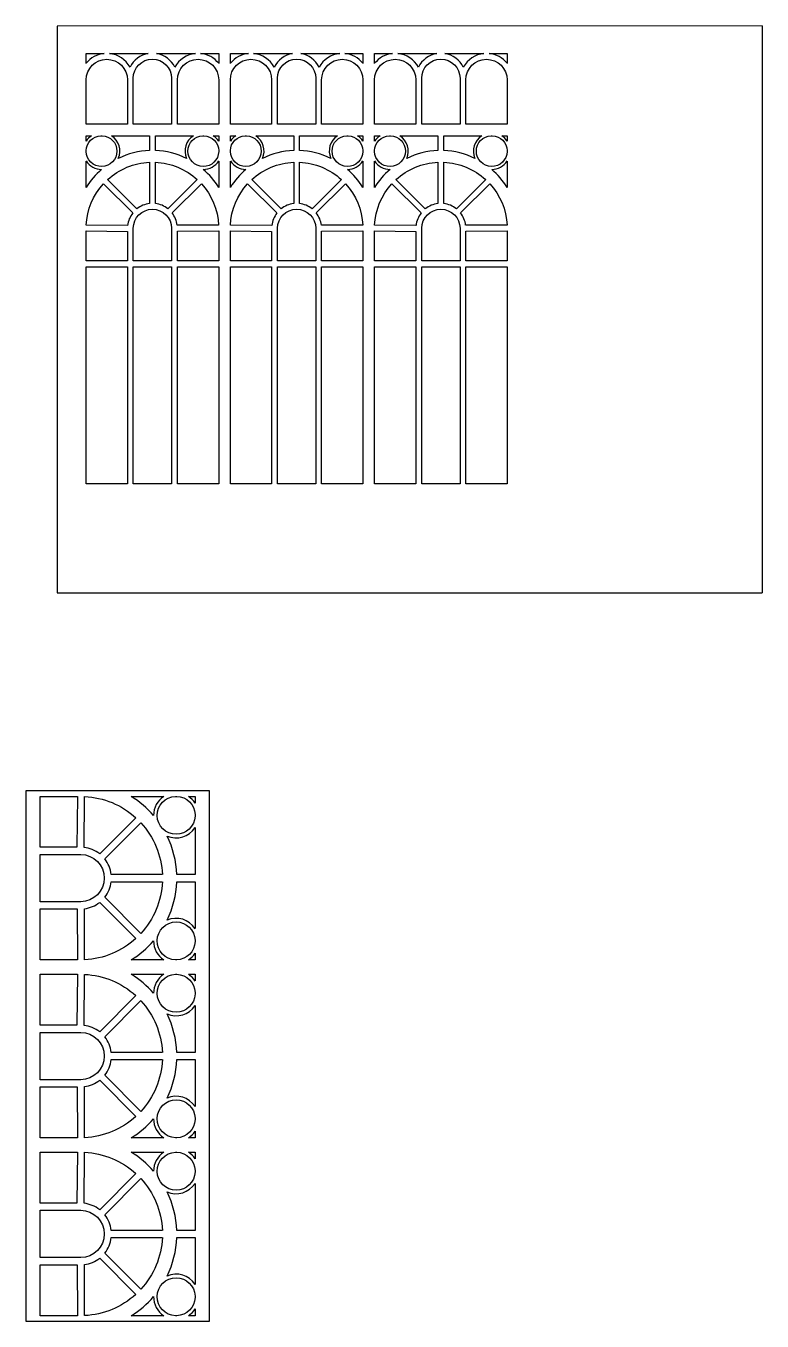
# Model space of a CAD drawing. Header units: centimetres. Extents: x 0 to 497, y 0 to 278.
# Drawn here: x 381.77 to 402.24, y 101.4 to 137.43 of the extents above; entities that cross this region are included whole.
import ezdxf

# ---------------------------------------------------------------- set-up
doc = ezdxf.new("R2010")
doc.units = ezdxf.units.CM
doc.header["$MEASUREMENT"] = 0
doc.layers.add('greenhouse v6_-04-t2', color=7, linetype='Continuous')

msp = doc.modelspace()

# ---------------------------------------------------------------- linework, layer by layer
at = {"layer": 'greenhouse v6_-04-t2'}
for p, q in [((402.241, 137.433), (382.641, 137.43)), ((382.641, 137.43), (382.641, 121.657)), ((402.241, 137.433), (402.241, 121.66)), ((383.448, 136.663), (383.951, 136.663)), ((383.448, 136.391), (383.448, 136.663)), ((384.093, 136.663), (385.176, 136.663)), ((385.406, 136.663), (386.489, 136.663)), ((386.631, 136.663), (387.134, 136.663)), ((387.134, 136.663), (387.134, 136.391)), ((387.458, 136.391), (387.458, 136.663)), ((387.458, 136.663), (387.96, 136.663)), ((388.103, 136.663), (389.185, 136.663)), ((389.415, 136.663), (390.498, 136.663)), ((390.641, 136.663), (391.143, 136.663)), ((391.143, 136.663), (391.143, 136.391)), ((391.467, 136.663), (391.97, 136.663)), ((391.467, 136.391), (391.467, 136.663)), ((392.112, 136.663), (393.195, 136.663)), ((393.425, 136.663), (394.508, 136.663)), ((394.65, 136.663), (395.153, 136.663)), ((395.153, 136.663), (395.153, 136.391)), ((383.448, 134.702), (383.448, 135.931)), ((384.596, 135.931), (384.596, 134.702)), ((384.758, 134.702), (384.758, 135.977)), ((385.824, 135.977), (385.824, 134.702)), ((385.986, 134.702), (385.986, 135.931)), ((387.134, 135.931), (387.134, 134.702)), ((387.458, 134.702), (387.458, 135.931)), ((388.605, 135.931), (388.605, 134.702)), ((388.767, 134.702), (388.767, 135.977)), ((389.834, 135.977), (389.834, 134.702)), ((389.996, 134.702), (389.996, 135.931)), ((391.143, 135.931), (391.143, 134.702)), ((391.467, 134.702), (391.467, 135.931)), ((392.615, 135.931), (392.615, 134.702)), ((392.777, 134.702), (392.777, 135.977)), ((393.843, 135.977), (393.843, 134.702)), ((394.005, 134.702), (394.005, 135.931)), ((395.153, 135.931), (395.153, 134.702)), ((384.596, 134.702), (383.448, 134.702)), ((385.824, 134.702), (384.758, 134.702)), ((387.134, 134.702), (385.986, 134.702)), ((388.605, 134.702), (387.458, 134.702)), ((389.834, 134.702), (388.767, 134.702)), ((391.143, 134.702), (389.996, 134.702)), ((392.615, 134.702), (391.467, 134.702)), ((393.843, 134.702), (392.777, 134.702)), ((395.153, 134.702), (394.005, 134.702)), ((383.448, 134.226), (383.448, 134.378)), ((383.448, 134.378), (383.6, 134.378)), ((383.86, 134.378), (383.892, 134.378)), ((384.152, 134.378), (385.21, 134.378)), ((385.21, 134.378), (385.21, 133.964)), ((385.372, 133.964), (385.372, 134.378)), ((385.372, 134.378), (386.43, 134.378)), ((386.69, 134.378), (386.722, 134.378)), ((386.982, 134.378), (387.134, 134.378)), ((387.134, 134.378), (387.134, 134.226)), ((387.458, 134.378), (387.61, 134.378)), ((387.458, 134.226), (387.458, 134.378)), ((387.869, 134.378), (387.902, 134.378)), ((388.162, 134.378), (389.219, 134.378)), ((389.219, 134.378), (389.219, 133.964)), ((389.381, 134.378), (390.439, 134.378)), ((389.381, 133.964), (389.381, 134.378)), ((390.699, 134.378), (390.731, 134.378)), ((390.991, 134.378), (391.143, 134.378)), ((391.143, 134.378), (391.143, 134.226)), ((391.467, 134.226), (391.467, 134.378)), ((391.467, 134.378), (391.619, 134.378)), ((391.879, 134.378), (391.911, 134.378)), ((392.171, 134.378), (393.229, 134.378)), ((393.229, 134.378), (393.229, 133.964)), ((393.391, 133.964), (393.391, 134.378)), ((393.391, 134.378), (394.449, 134.378)), ((394.709, 134.378), (394.741, 134.378)), ((395.001, 134.378), (395.153, 134.378)), ((395.153, 134.378), (395.153, 134.226)), ((383.448, 133.938), (383.448, 133.962)), ((387.134, 133.962), (387.134, 133.938)), ((387.458, 133.938), (387.458, 133.962)), ((391.143, 133.962), (391.143, 133.938)), ((391.467, 133.938), (391.467, 133.962)), ((395.153, 133.962), (395.153, 133.938)), ((383.448, 132.939), (383.448, 133.674)), ((385.21, 133.64), (385.21, 132.489)), ((385.372, 132.489), (385.372, 133.64)), ((387.134, 133.674), (387.134, 132.939)), ((387.458, 132.939), (387.458, 133.674)), ((389.219, 133.64), (389.219, 132.489)), ((389.381, 132.489), (389.381, 133.64)), ((391.143, 133.674), (391.143, 132.939)), ((391.467, 132.939), (391.467, 133.674)), ((393.229, 133.64), (393.229, 132.489)), ((393.391, 132.489), (393.391, 133.64)), ((395.153, 133.674), (395.153, 132.939)), ((383.929, 133.04), (384.744, 132.229)), ((384.859, 132.343), (384.043, 133.155)), ((386.539, 133.155), (385.723, 132.343)), ((385.837, 132.229), (386.653, 133.04)), ((387.938, 133.04), (388.754, 132.229)), ((388.868, 132.343), (388.053, 133.155)), ((390.548, 133.155), (389.733, 132.343)), ((389.847, 132.229), (390.662, 133.04)), ((391.948, 133.04), (392.763, 132.229)), ((392.878, 132.343), (392.062, 133.155)), ((394.558, 133.155), (393.742, 132.343)), ((393.856, 132.229), (394.672, 133.04)), ((383.448, 130.892), (383.448, 131.727)), ((383.448, 131.727), (384.596, 131.714)), ((384.6, 131.876), (383.45, 131.889)), ((384.596, 131.714), (384.596, 130.892)), ((384.758, 130.892), (384.758, 131.804)), ((385.824, 131.804), (385.824, 130.892)), ((387.131, 131.889), (385.981, 131.885)), ((385.986, 131.723), (387.134, 131.727)), ((385.986, 130.892), (385.986, 131.723)), ((387.134, 131.727), (387.134, 130.892)), ((387.458, 131.727), (388.605, 131.714)), ((387.458, 130.892), (387.458, 131.727)), ((388.609, 131.876), (387.46, 131.889)), ((388.605, 131.714), (388.605, 130.892)), ((388.767, 130.892), (388.767, 131.804)), ((389.834, 131.804), (389.834, 130.892)), ((391.141, 131.889), (389.99, 131.885)), ((389.996, 131.723), (391.143, 131.727)), ((389.996, 130.892), (389.996, 131.723)), ((391.143, 131.727), (391.143, 130.892)), ((391.467, 130.892), (391.467, 131.727)), ((391.467, 131.727), (392.615, 131.714)), ((392.619, 131.876), (391.469, 131.889)), ((392.615, 131.714), (392.615, 130.892)), ((392.777, 130.892), (392.777, 131.804)), ((393.843, 131.804), (393.843, 130.892)), ((395.15, 131.889), (394, 131.885)), ((394.005, 131.723), (395.153, 131.727)), ((394.005, 130.892), (394.005, 131.723)), ((395.153, 131.727), (395.153, 130.892)), ((384.596, 130.892), (383.448, 130.892)), ((385.824, 130.892), (384.758, 130.892)), ((387.134, 130.892), (385.986, 130.892)), ((388.605, 130.892), (387.458, 130.892)), ((389.834, 130.892), (388.767, 130.892)), ((391.143, 130.892), (389.996, 130.892)), ((392.615, 130.892), (391.467, 130.892)), ((393.843, 130.892), (392.777, 130.892)), ((395.153, 130.892), (394.005, 130.892)), ((383.448, 124.696), (383.448, 130.73)), ((383.448, 130.73), (384.596, 130.73)), ((384.596, 130.73), (384.596, 124.696)), ((384.758, 130.73), (385.824, 130.73)), ((384.758, 124.696), (384.758, 130.73)), ((385.824, 130.73), (385.824, 124.696)), ((385.986, 130.73), (387.134, 130.73)), ((385.986, 124.696), (385.986, 130.73)), ((387.134, 130.73), (387.134, 124.696)), ((387.458, 124.696), (387.458, 130.73)), ((387.458, 130.73), (388.605, 130.73)), ((388.605, 130.73), (388.605, 124.696)), ((388.767, 130.73), (389.834, 130.73)), ((388.767, 124.696), (388.767, 130.73)), ((389.834, 130.73), (389.834, 124.696)), ((389.996, 130.73), (391.143, 130.73)), ((389.996, 124.696), (389.996, 130.73)), ((391.143, 130.73), (391.143, 124.696)), ((391.467, 124.696), (391.467, 130.73)), ((391.467, 130.73), (392.615, 130.73)), ((392.615, 130.73), (392.615, 124.696)), ((392.777, 124.696), (392.777, 130.73)), ((392.777, 130.73), (393.843, 130.73)), ((393.843, 130.73), (393.843, 124.696)), ((394.005, 124.696), (394.005, 130.73)), ((394.005, 130.73), (395.153, 130.73)), ((395.153, 130.73), (395.153, 124.696)), ((384.596, 124.696), (383.448, 124.696)), ((385.824, 124.696), (384.758, 124.696)), ((387.134, 124.696), (385.986, 124.696)), ((388.605, 124.696), (387.458, 124.696)), ((389.834, 124.696), (388.767, 124.696)), ((391.143, 124.696), (389.996, 124.696)), ((392.615, 124.696), (391.467, 124.696)), ((393.843, 124.696), (392.777, 124.696)), ((395.153, 124.696), (394.005, 124.696)), ((382.641, 121.657), (402.241, 121.66)), ((386.878, 116.146), (381.774, 116.146)), ((381.774, 116.146), (381.774, 101.396)), ((386.878, 101.396), (386.878, 116.146)), ((382.174, 114.579), (382.174, 115.996)), ((382.174, 115.996), (383.205, 115.996)), ((383.205, 115.996), (383.189, 114.579)), ((383.389, 114.574), (383.405, 115.993)), ((384.701, 115.996), (385.609, 115.996)), ((385.934, 115.996), (385.965, 115.996)), ((386.29, 115.996), (386.478, 115.996)), ((386.478, 115.996), (386.478, 115.809)), ((384.826, 115.403), (383.824, 114.396)), ((386.478, 115.488), (386.478, 115.448)), ((383.966, 114.255), (384.968, 115.262)), ((386.478, 115.127), (386.478, 113.821)), ((383.189, 114.579), (382.174, 114.579)), ((382.174, 114.379), (383.3, 114.379)), ((382.174, 113.063), (382.174, 114.379)), ((385.566, 113.821), (384.146, 113.821)), ((384.146, 113.621), (385.566, 113.621)), ((386.478, 113.821), (385.967, 113.821)), ((385.967, 113.621), (386.478, 113.621)), ((386.478, 113.621), (386.478, 112.315)), ((384.968, 112.181), (383.966, 113.187)), ((383.3, 113.063), (382.174, 113.063)), ((382.174, 112.863), (383.2, 112.863)), ((382.174, 111.446), (382.174, 112.863)), ((383.2, 112.863), (383.205, 111.446)), ((383.405, 111.449), (383.4, 112.869)), ((383.824, 113.046), (384.826, 112.04)), ((386.478, 111.994), (386.478, 111.954)), ((383.205, 111.446), (382.174, 111.446)), ((385.609, 111.446), (384.701, 111.446)), ((385.965, 111.446), (385.934, 111.446)), ((386.478, 111.446), (386.29, 111.446)), ((386.478, 111.634), (386.478, 111.446)), ((382.174, 111.046), (383.205, 111.046)), ((382.174, 109.629), (382.174, 111.046)), ((383.205, 111.046), (383.189, 109.629)), ((383.389, 109.624), (383.405, 111.043)), ((384.701, 111.046), (385.609, 111.046)), ((385.934, 111.046), (385.965, 111.046)), ((386.29, 111.046), (386.478, 111.046)), ((386.478, 111.046), (386.478, 110.859)), ((384.826, 110.453), (383.824, 109.446)), ((383.966, 109.305), (384.968, 110.312)), ((386.478, 110.538), (386.478, 110.498)), ((386.478, 110.177), (386.478, 108.871)), ((383.189, 109.629), (382.174, 109.629)), ((382.174, 109.429), (383.3, 109.429)), ((382.174, 108.113), (382.174, 109.429)), ((385.566, 108.871), (384.146, 108.871)), ((386.478, 108.871), (385.967, 108.871)), ((384.146, 108.671), (385.566, 108.671)), ((385.967, 108.671), (386.478, 108.671)), ((386.478, 108.671), (386.478, 107.365)), ((383.3, 108.113), (382.174, 108.113)), ((384.968, 107.231), (383.966, 108.237)), ((382.174, 106.496), (382.174, 107.913)), ((382.174, 107.913), (383.2, 107.913)), ((383.2, 107.913), (383.205, 106.496)), ((383.405, 106.499), (383.4, 107.919)), ((383.824, 108.096), (384.826, 107.09)), ((386.478, 107.044), (386.478, 107.004)), ((386.478, 106.684), (386.478, 106.496)), ((383.205, 106.496), (382.174, 106.496)), ((385.609, 106.496), (384.701, 106.496)), ((385.965, 106.496), (385.934, 106.496)), ((386.478, 106.496), (386.29, 106.496)), ((382.174, 106.096), (383.205, 106.096)), ((382.174, 104.679), (382.174, 106.096)), ((383.205, 106.096), (383.189, 104.679)), ((383.389, 104.674), (383.405, 106.093)), ((384.701, 106.096), (385.609, 106.096)), ((385.934, 106.096), (385.965, 106.096)), ((386.29, 106.096), (386.478, 106.096)), ((386.478, 106.096), (386.478, 105.909)), ((384.826, 105.503), (383.824, 104.496)), ((383.966, 104.355), (384.968, 105.362)), ((386.478, 105.588), (386.478, 105.548)), ((386.478, 105.227), (386.478, 103.921)), ((383.189, 104.679), (382.174, 104.679)), ((382.174, 103.163), (382.174, 104.479)), ((382.174, 104.479), (383.3, 104.479)), ((385.566, 103.921), (384.146, 103.921)), ((386.478, 103.921), (385.967, 103.921)), ((384.146, 103.721), (385.566, 103.721)), ((385.967, 103.721), (386.478, 103.721)), ((386.478, 103.721), (386.478, 102.415)), ((383.3, 103.163), (382.174, 103.163)), ((383.824, 103.146), (384.826, 102.14)), ((384.968, 102.281), (383.966, 103.287)), ((382.174, 101.546), (382.174, 102.963)), ((382.174, 102.963), (383.2, 102.963)), ((383.2, 102.963), (383.205, 101.546)), ((383.405, 101.549), (383.4, 102.969)), ((386.478, 102.094), (386.478, 102.054)), ((386.478, 101.734), (386.478, 101.546)), ((381.774, 101.396), (386.878, 101.396)), ((383.205, 101.546), (382.174, 101.546)), ((385.609, 101.546), (384.701, 101.546)), ((385.965, 101.546), (385.934, 101.546)), ((386.478, 101.546), (386.29, 101.546))]:
    msp.add_line(p, q, dxfattribs=at)
for centre, radius, start, end in [((384.022, 135.931), 0.736, 95.5661, 141.2438), ((384.022, 135.931), 0.736, 28.7255, 84.4339), ((385.291, 135.977), 0.695, 99.5216, 153.7959), ((385.291, 135.977), 0.695, 26.2041, 80.4784), ((386.56, 135.931), 0.736, 95.5661, 151.2745), ((386.56, 135.931), 0.736, 38.7562, 84.4339), ((388.031, 135.931), 0.736, 95.5661, 141.2438), ((388.031, 135.931), 0.736, 28.7255, 84.4339), ((389.3, 135.977), 0.695, 99.5216, 153.7959), ((389.3, 135.977), 0.695, 26.2041, 80.4784), ((390.569, 135.931), 0.736, 95.5661, 151.2745), ((390.569, 135.931), 0.736, 38.7562, 84.4339), ((392.041, 135.931), 0.736, 95.5661, 141.2438), ((392.041, 135.931), 0.736, 28.7255, 84.4339), ((393.31, 135.977), 0.695, 99.5216, 153.7959), ((393.31, 135.977), 0.695, 26.2041, 80.4784), ((394.579, 135.931), 0.736, 95.5661, 151.2745), ((394.579, 135.931), 0.736, 38.7562, 84.4339), ((383.876, 133.95), 0.509, 122.8297, 147.1967), ((383.876, 133.95), 0.509, 336.4965, 57.1703), ((386.706, 133.95), 0.509, 122.8297, 203.5035), ((386.706, 133.95), 0.509, 32.8033, 57.1703), ((387.886, 133.95), 0.509, 122.8297, 147.1967), ((387.886, 133.95), 0.509, 336.4965, 57.1703), ((390.715, 133.95), 0.509, 122.8297, 203.5035), ((390.715, 133.95), 0.509, 32.8033, 57.1703), ((391.895, 133.95), 0.509, 122.8297, 147.1967), ((391.895, 133.95), 0.509, 336.4965, 57.1703), ((394.725, 133.95), 0.509, 122.8297, 203.5035), ((394.725, 133.95), 0.509, 32.8033, 57.1703), ((385.291, 131.799), 2.167, 92.1424, 115.947), ((385.291, 131.799), 2.167, 64.053, 87.8576), ((389.3, 131.799), 2.167, 92.1424, 115.947), ((389.3, 131.799), 2.167, 64.053, 87.8576), ((393.31, 131.799), 2.167, 92.1424, 115.947), ((393.31, 131.799), 2.167, 64.053, 87.8576), ((383.876, 133.95), 0.509, 212.8033, 270.166), ((385.291, 131.799), 2.167, 130.7156, 148.2616), ((386.706, 133.95), 0.509, 269.834, 327.1967), ((385.291, 131.799), 2.167, 31.7384, 49.2844), ((387.886, 133.95), 0.509, 212.8033, 270.166), ((389.3, 131.799), 2.167, 130.7156, 148.2616), ((390.715, 133.95), 0.509, 269.834, 327.1967), ((389.3, 131.799), 2.167, 31.7384, 49.2844), ((391.895, 133.95), 0.509, 212.8033, 270.166), ((393.31, 131.799), 2.167, 130.7156, 148.2616), ((394.725, 133.95), 0.509, 269.834, 327.1967), ((393.31, 131.799), 2.167, 31.7384, 49.2844), ((385.291, 131.799), 0.695, 96.6902, 128.4489), ((385.291, 131.799), 0.695, 51.5511, 83.3098), ((389.3, 131.799), 0.695, 96.6902, 128.4489), ((389.3, 131.799), 0.695, 51.5511, 83.3098), ((393.31, 131.799), 0.695, 96.6902, 128.4489), ((393.31, 131.799), 0.695, 51.5511, 83.3098), ((385.291, 131.799), 0.695, 141.8294, 173.5934), ((385.291, 131.799), 0.695, 7.1177, 38.1706), ((389.3, 131.799), 0.695, 141.8294, 173.5934), ((389.3, 131.799), 0.695, 7.1177, 38.1706), ((393.31, 131.799), 0.695, 141.8294, 173.5934), ((393.31, 131.799), 0.695, 7.1177, 38.1706), ((383.294, 113.721), 2.675, 40.7156, 58.2616), ((385.95, 115.468), 0.628, 122.8033, 180.166), ((385.95, 115.468), 0.628, 32.8297, 57.1967), ((385.95, 115.468), 0.628, 246.4965, 327.1703), ((383.294, 113.721), 2.675, 2.1424, 25.947), ((383.294, 113.721), 0.858, 51.8294, 83.5934), ((383.294, 113.721), 0.858, 6.6902, 38.4489), ((383.294, 113.721), 0.858, 321.5511, 353.3098), ((383.294, 113.721), 2.675, 334.053, 357.8576), ((383.294, 113.721), 0.858, 277.1177, 308.1706), ((385.95, 111.974), 0.628, 32.8297, 113.5035), ((383.294, 113.721), 2.675, 301.7384, 319.2844), ((385.95, 111.974), 0.628, 179.834, 237.1967), ((385.95, 111.974), 0.628, 302.8033, 327.1703), ((383.294, 108.771), 2.675, 40.7156, 58.2616), ((385.95, 110.518), 0.628, 122.8033, 180.166), ((385.95, 110.518), 0.628, 32.8297, 57.1967), ((385.95, 110.518), 0.628, 246.4965, 327.1703), ((383.294, 108.771), 2.675, 2.1424, 25.947), ((383.294, 108.771), 0.858, 51.8294, 83.5934), ((383.294, 108.771), 0.858, 6.6902, 38.4489), ((383.294, 108.771), 0.858, 321.5511, 353.3098), ((383.294, 108.771), 2.675, 334.053, 357.8576), ((383.294, 108.771), 0.858, 277.1177, 308.1706), ((385.95, 107.024), 0.628, 32.8297, 113.5035), ((383.294, 108.771), 2.675, 301.7384, 319.2844), ((385.95, 107.024), 0.628, 179.834, 237.1967), ((385.95, 107.024), 0.628, 302.8033, 327.1703), ((383.294, 103.821), 2.675, 40.7156, 58.2616), ((385.95, 105.568), 0.628, 122.8033, 180.166), ((385.95, 105.568), 0.628, 32.8297, 57.1967), ((385.95, 105.568), 0.628, 246.4965, 327.1703), ((383.294, 103.821), 2.675, 2.1424, 25.947), ((383.294, 103.821), 0.858, 51.8294, 83.5934), ((383.294, 103.821), 0.858, 6.6902, 38.4489), ((383.294, 103.821), 0.858, 321.5511, 353.3098), ((383.294, 103.821), 2.675, 334.053, 357.8576), ((383.294, 103.821), 0.858, 277.1177, 308.1706), ((385.95, 102.074), 0.628, 32.8297, 113.5035), ((383.294, 103.821), 2.675, 301.7384, 319.2844), ((385.95, 102.074), 0.628, 179.834, 237.1967), ((385.95, 102.074), 0.628, 302.8033, 327.1703)]:
    msp.add_arc(centre, radius, start, end, dxfattribs=at)
at = {"layer": 'greenhouse v6_-04-t2', "extrusion": (0, 0, -1)}
for centre, radius, start, end in [((-384.022, 135.931), 0.574, 360, 180), ((-385.291, 135.977), 0.533, 0, 180), ((-386.56, 135.931), 0.574, 0, 180), ((-388.031, 135.931), 0.574, 360, 180), ((-389.3, 135.977), 0.533, 0, 180), ((-390.569, 135.931), 0.574, 0, 180), ((-392.041, 135.931), 0.574, 360, 180), ((-393.31, 135.977), 0.533, 0, 180), ((-394.579, 135.931), 0.574, 0, 180), ((-383.876, 133.95), 0.428, 1.6452, 87.842), ((-383.876, 133.95), 0.428, 92.158, 180), ((-386.706, 133.95), 0.428, 0, 87.842), ((-386.706, 133.95), 0.428, 92.158, 178.3548), ((-387.886, 133.95), 0.428, 1.6452, 87.842), ((-387.886, 133.95), 0.428, 92.158, 180), ((-390.715, 133.95), 0.428, 0, 87.842), ((-390.715, 133.95), 0.428, 92.158, 178.3548), ((-391.895, 133.95), 0.428, 1.6452, 87.842), ((-391.895, 133.95), 0.428, 92.158, 180), ((-394.725, 133.95), 0.428, 0, 87.842), ((-394.725, 133.95), 0.428, 92.158, 178.3548), ((-383.876, 133.95), 0.428, 180, 358.3548), ((-386.706, 133.95), 0.428, 181.6452, 360), ((-387.886, 133.95), 0.428, 180, 358.3548), ((-390.715, 133.95), 0.428, 181.6452, 360), ((-391.895, 133.95), 0.428, 180, 358.3548), ((-394.725, 133.95), 0.428, 181.6452, 360), ((-385.291, 131.799), 1.843, 47.3801, 87.4807), ((-385.291, 131.799), 1.843, 92.5193, 132.6199), ((-389.3, 131.799), 1.843, 47.3801, 87.4807), ((-389.3, 131.799), 1.843, 92.5193, 132.6199), ((-393.31, 131.799), 1.843, 47.3801, 87.4807), ((-393.31, 131.799), 1.843, 92.5193, 132.6199), ((-385.291, 131.799), 1.843, 2.7973, 42.3416), ((-385.291, 131.799), 1.843, 137.6584, 177.2023), ((-389.3, 131.799), 1.843, 2.7973, 42.3416), ((-389.3, 131.799), 1.843, 137.6584, 177.2023), ((-393.31, 131.799), 1.843, 2.7973, 42.3416), ((-393.31, 131.799), 1.843, 137.6584, 177.2023), ((-385.291, 131.799), 0.533, 0.5173, 179.4827), ((-389.3, 131.799), 0.533, 0.5173, 179.4827), ((-393.31, 131.799), 0.533, 0.5173, 179.4827), ((-383.294, 113.721), 2.275, 92.7973, 132.3416), ((-385.95, 115.468), 0.528, 270, 88.3548), ((-385.95, 115.468), 0.528, 91.6452, 177.842), ((-385.95, 115.468), 0.528, 182.158, 270), ((-383.294, 113.721), 2.275, 137.3801, 177.4807), ((-383.294, 113.721), 0.658, 90.5173, 269.4827), ((-383.294, 113.721), 2.275, 182.5193, 222.6199), ((-385.95, 111.974), 0.528, 271.6452, 90), ((-385.95, 111.974), 0.528, 90, 177.842), ((-383.294, 113.721), 2.275, 227.6584, 267.2023), ((-385.95, 111.974), 0.528, 182.158, 268.3548), ((-383.294, 108.771), 2.275, 92.7973, 132.3416), ((-385.95, 110.518), 0.528, 270, 88.3548), ((-385.95, 110.518), 0.528, 91.6452, 177.842), ((-383.294, 108.771), 2.275, 137.3801, 177.4807), ((-385.95, 110.518), 0.528, 182.158, 270), ((-383.294, 108.771), 0.658, 90.5173, 269.4827), ((-383.294, 108.771), 2.275, 182.5193, 222.6199), ((-385.95, 107.024), 0.528, 271.6452, 90), ((-385.95, 107.024), 0.528, 90, 177.842), ((-383.294, 108.771), 2.275, 227.6584, 267.2023), ((-385.95, 107.024), 0.528, 182.158, 268.3548), ((-383.294, 103.821), 2.275, 92.7973, 132.3416), ((-385.95, 105.568), 0.528, 270, 88.3548), ((-385.95, 105.568), 0.528, 91.6452, 177.842), ((-383.294, 103.821), 2.275, 137.3801, 177.4807), ((-385.95, 105.568), 0.528, 182.158, 270), ((-383.294, 103.821), 0.658, 90.5173, 269.4827), ((-383.294, 103.821), 2.275, 182.5193, 222.6199), ((-385.95, 102.074), 0.528, 271.6452, 90), ((-385.95, 102.074), 0.528, 90, 177.842), ((-383.294, 103.821), 2.275, 227.6584, 267.2023), ((-385.95, 102.074), 0.528, 182.158, 268.3548)]:
    msp.add_arc(centre, radius, start, end, dxfattribs=at)

doc.saveas('drawing.dxf')
